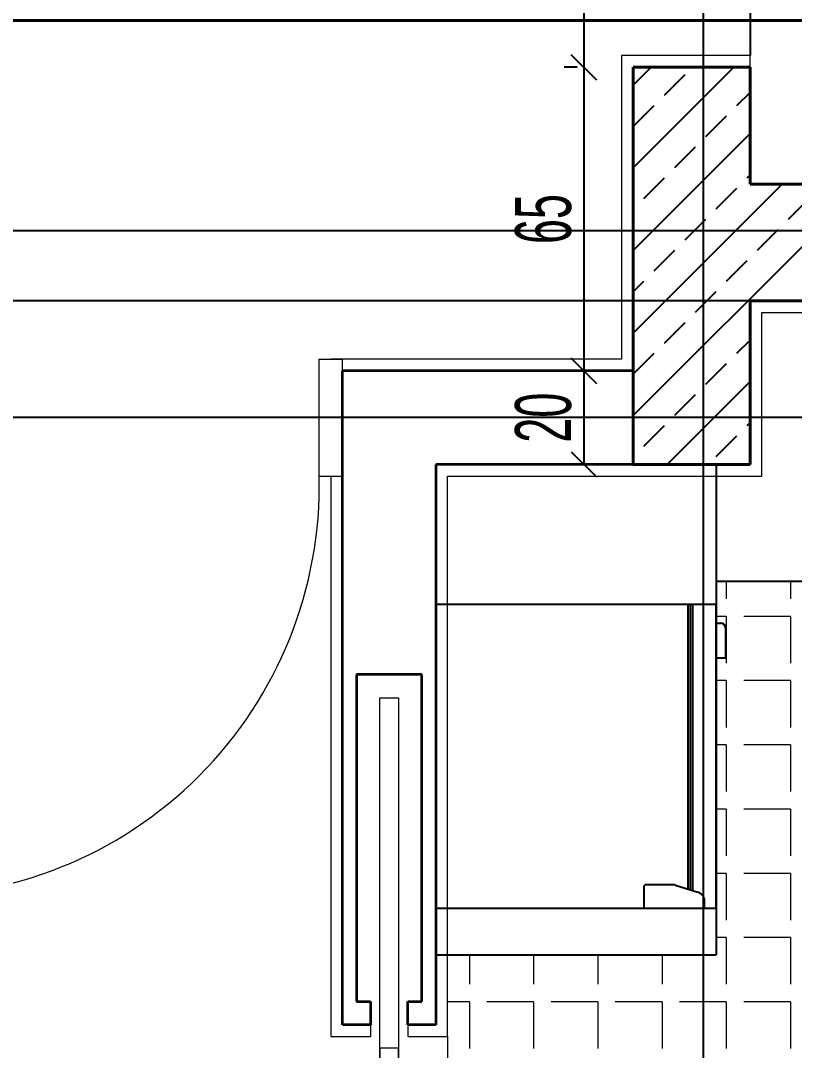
# Model space of a CAD drawing. Header units: inches. Extents: x -7543 to -822, y 102837 to 190349.
# Drawn here: x -829.86956 to -829.83642, y 102836.93034 to 102836.97443 of the extents above; entities that cross this region are included whole.
import ezdxf

# ---------------------------------------------------------------- set-up
doc = ezdxf.new("R2010")
doc.units = ezdxf.units.IN
doc.header["$MEASUREMENT"] = 0
doc.linetypes.add('DASHDOTX2', pattern=[2, 1, -0.5, 0, -0.5])
doc.linetypes.add('DASHED', pattern=[19.049999999999997, 12.7, -6.35])
doc.layers.get('0').update_dxf_attribs({"lineweight": 25})
for name, color, linetype, lineweight in [('AKS', 1, 'Continuous', 25), ('ICOL', 55, 'Continuous', 25), ('İZ DÜŞÜM', 253, 'Continuous', 20), ('KESİT', 7, 'Continuous', 40), ('KOLON', 2, 'Continuous', 40), ('SIVA', 150, 'Continuous', 15), ('TARAMA', 8, 'Continuous', 25)]:
    doc.layers.add(name, color=color, linetype=linetype, lineweight=lineweight)
for name, color, linetype, lineweight, true_color in [('ASANSÖR', 7, 'Continuous', 25, 0xf6e21c), ('DUVAR', 7, 'Continuous', 35, 0xfc4642), ('KAPI', 7, 'Continuous', 18, 0xffb360), ('TEFRİŞ', 7, 'Continuous', 25, 0x78462c)]:
    doc.layers.add(name, color=color, linetype=linetype, lineweight=lineweight, true_color=true_color)
doc.styles.add('OLCU', font='tromand.shx', dxfattribs={"width": 0.6, "height": 12})

# ---------------------------------------------------------------- blocks, each defined once
blk = doc.blocks.new('_Oblique')
at = {"color": 0, "linetype": 'ByBlock', "lineweight": -2}
blk.add_line((-0.5, -0.5), (0.5, 0.5), dxfattribs=at)

msp = doc.modelspace()

# ---------------------------------------------------------------- linework, layer by layer
at = {"layer": 'AKS', "linetype": 'DASHDOTX2', "ltscale": 10}
for p, q in [((-829.8403199212353, 102837.241780972), (-829.8403199212353, 102836.7293249838)), ((-829.7205326753192, 102836.9654307916), (-830.0911364701894, 102836.9654307916)), ((-829.7205326753192, 102836.9624307916), (-830.0911364701894, 102836.9624307916)), ((-829.7205326753192, 102836.9574307916), (-830.0911364701894, 102836.9574307916))]:
    msp.add_line(p, q, dxfattribs=at)
at = {"layer": 'ASANSÖR'}
msp.add_line((-829.8383199212353, 102836.9979307916), (-829.8383199212353, 102836.9729307916), dxfattribs=at)
at = {"layer": 'DUVAR'}
for p, q in [((-829.8433199212352, 102836.9594307916), (-829.8557696687034, 102836.9594307916)), ((-829.8557696687035, 102836.9314307916), (-829.8557696687034, 102836.9594307916)), ((-829.8433199212352, 102836.9554307916), (-829.8517696687034, 102836.9554307916)), ((-829.8517696687034, 102836.9554307916), (-829.8517696687035, 102836.9314307916)), ((-829.8523696687034, 102836.9464307916), (-829.8551696687035, 102836.9464307916)), ((-829.8551696687035, 102836.9464307916), (-829.8551696687035, 102836.9324307916)), ((-829.8523696687035, 102836.9324307916), (-829.8523696687034, 102836.9464307916)), ((-829.8551696687035, 102836.9324307916), (-829.8545696687036, 102836.9324307916)), ((-829.8545696687036, 102836.9324307916), (-829.8545696687036, 102836.9314307916)), ((-829.8529696687035, 102836.9314307916), (-829.8529696687035, 102836.9324307916)), ((-829.8529696687035, 102836.9324307916), (-829.8523696687035, 102836.9324307916)), ((-829.8545696687036, 102836.9314307916), (-829.8557696687035, 102836.9314307916)), ((-829.8517696687035, 102836.9314307916), (-829.8529696687035, 102836.9314307916))]:
    msp.add_line(p, q, dxfattribs=at)
at = {"layer": 'ICOL'}
for p, q in [((-829.8454391803381, 102836.9984307916), (-829.8454391803381, 102836.9724307916)), ((-829.8454391803381, 102836.9724307916), (-829.8454391803381, 102836.9594307916)), ((-829.8454391803381, 102836.9594307916), (-829.8454391803381, 102836.9554307916))]:
    msp.add_line(p, q, dxfattribs=at)
at = {"layer": 'ICOL', "color": 53}
for p, q in [((-829.8457199212353, 102836.9724307916), (-829.846279180338, 102836.9724307916)), ((-829.8457199212353, 102836.9724307916), (-829.846279180338, 102836.9724307916)), ((-829.8471919361065, 102836.9594307916), (-829.846279180338, 102836.9594307916)), ((-829.8471919361065, 102836.9594307916), (-829.846279180338, 102836.9594307916)), ((-829.8470109975361, 102836.9554307916), (-829.846279180338, 102836.9554307916))]:
    msp.add_line(p, q, dxfattribs=at)
at = {"layer": 'İZ DÜŞÜM'}
for p, q in [((-829.8393379309974, 102836.9504307916), (-829.8393379309974, 102836.9496687661)), ((-829.8365879309974, 102836.9504307916), (-829.8365879309974, 102836.9496687661)), ((-829.8393379309974, 102836.9489187661), (-829.8397696687034, 102836.9489187661)), ((-829.8393379309974, 102836.9489187661), (-829.8393379309974, 102836.9469187661)), ((-829.8365879309974, 102836.9489187661), (-829.8385879309974, 102836.9489187661)), ((-829.8365879309974, 102836.9489187661), (-829.8365879309974, 102836.9469187661)), ((-829.8393379309974, 102836.9461687661), (-829.8397696687034, 102836.9461687661)), ((-829.8393379309974, 102836.9461687661), (-829.8393379309974, 102836.9441687661)), ((-829.8365879309974, 102836.9461687661), (-829.8385879309974, 102836.9461687661)), ((-829.8365879309974, 102836.9461687661), (-829.8365879309974, 102836.9441687661)), ((-829.8393379309974, 102836.9434187661), (-829.8397696687034, 102836.9434187661)), ((-829.8393379309974, 102836.9434187661), (-829.8393379309974, 102836.9414187661)), ((-829.8365879309974, 102836.9434187661), (-829.8385879309974, 102836.9434187661)), ((-829.8365879309974, 102836.9434187661), (-829.8365879309974, 102836.9414187661)), ((-829.8393379309974, 102836.9406687661), (-829.8397696687034, 102836.9406687661)), ((-829.8393379309974, 102836.9406687661), (-829.8393379309974, 102836.9386687661)), ((-829.8365879309974, 102836.9406687661), (-829.8385879309974, 102836.9406687661)), ((-829.8365879309974, 102836.9406687661), (-829.8365879309974, 102836.9386687661)), ((-829.8393379309974, 102836.9379187661), (-829.8397696687034, 102836.9379187661)), ((-829.8393379309974, 102836.9379187661), (-829.8393379309974, 102836.9359187661)), ((-829.8365879309974, 102836.9379187661), (-829.8385879309974, 102836.9379187661)), ((-829.8365879309974, 102836.9379187661), (-829.8365879309974, 102836.9359187661)), ((-829.8393379309974, 102836.9351687661), (-829.8397696687034, 102836.9351687661)), ((-829.8393379309974, 102836.9351687661), (-829.8393379309974, 102836.9331687661)), ((-829.8365879309974, 102836.9351687661), (-829.8385879309974, 102836.9351687661)), ((-829.8365879309974, 102836.9351687661), (-829.8365879309974, 102836.9331687661)), ((-829.8503379309974, 102836.9344307916), (-829.8503379309974, 102836.9331687661)), ((-829.8475879309974, 102836.9344307916), (-829.8475879309974, 102836.9331687661)), ((-829.8448379309974, 102836.9344307916), (-829.8448379309974, 102836.9331687661)), ((-829.8420879309974, 102836.9344307916), (-829.8420879309974, 102836.9331687661)), ((-829.8503379309974, 102836.9324187661), (-829.8512696687035, 102836.9324187661)), ((-829.8503379309974, 102836.9324187661), (-829.8503379309974, 102836.9304187661)), ((-829.8475879309974, 102836.9324187661), (-829.8495879309974, 102836.9324187661)), ((-829.8475879309974, 102836.9324187661), (-829.8475879309974, 102836.9304187661)), ((-829.8448379309974, 102836.9324187661), (-829.8468379309974, 102836.9324187661)), ((-829.8448379309974, 102836.9324187661), (-829.8448379309974, 102836.9304187661)), ((-829.8420879309974, 102836.9324187661), (-829.8440879309974, 102836.9324187661)), ((-829.8420879309974, 102836.9324187661), (-829.8420879309974, 102836.9304187661)), ((-829.8393379309974, 102836.9324187661), (-829.8413379309974, 102836.9324187661)), ((-829.8393379309974, 102836.9324187661), (-829.8393379309974, 102836.9304187661)), ((-829.8365879309974, 102836.9324187661), (-829.8385879309974, 102836.9324187661)), ((-829.8365879309974, 102836.9324187661), (-829.8365879309974, 102836.9304187661)), ((-829.8512696687035, 102836.9309307916), (-829.8512696687035, 102836.9149307916))]:
    msp.add_line(p, q, dxfattribs=at)
at = {"layer": 'KAPI'}
for p, q in [((-829.8567696687034, 102836.9549307916), (-829.8567696687035, 102836.9599307916)), ((-829.8567696687035, 102836.9599307916), (-829.8557696687035, 102836.9599307916)), ((-829.8557696687034, 102836.9549307916), (-829.8557696687034, 102836.9599307916)), ((-829.8567696687034, 102836.9549307916), (-829.8557696687034, 102836.9549307916)), ((-829.8541696687034, 102836.9454307916), (-829.8533696687035, 102836.9454307916)), ((-829.8541696687034, 102836.9277507916), (-829.8541696687034, 102836.9454307916)), ((-829.8533696687035, 102836.9454307916), (-829.8533696687035, 102836.9277507916)), ((-829.8533696687035, 102836.9304307916), (-829.8541696687034, 102836.9304307916)), ((-829.8541696687034, 102836.9304307916), (-829.8541696687034, 102836.9284307916)), ((-829.8533696687035, 102836.9284307916), (-829.8533696687035, 102836.9304307916))]:
    msp.add_line(p, q, dxfattribs=at)
msp.add_arc((-829.8743696687034, 102836.9545307916), 0.01760454486773231, 268.6980473282914, 1.301952600368629, dxfattribs=at)
at = {"layer": 'KESİT', "linetype": 'DASHED'}
msp.add_line((-829.7228021117523, 102836.9744292097), (-829.9702875037489, 102836.9744292097), dxfattribs=at)
at = {"layer": 'KOLON'}
for p, q in [((-829.8383199212352, 102836.9724307916), (-829.8433199212352, 102836.9724307916)), ((-829.8433199212352, 102836.9724307916), (-829.8433199212352, 102836.9664307916)), ((-829.8383199212352, 102836.9674307916), (-829.8383199212352, 102836.9724307916)), ((-829.8013199212353, 102836.9674307916), (-829.8383199212352, 102836.9674307916)), ((-829.8433199212352, 102836.9664307916), (-829.8433199212352, 102836.9624307916)), ((-829.8433199212352, 102836.9624307916), (-829.8433199212352, 102836.9554307916)), ((-829.8383199212353, 102836.9554307916), (-829.8383199212353, 102836.9624307916)), ((-829.8383199212353, 102836.9624307916), (-829.8013199212353, 102836.9624307916)), ((-829.8433199212352, 102836.9554307916), (-829.8383199212353, 102836.9554307916))]:
    msp.add_line(p, q, dxfattribs=at)
at = {"layer": 'SIVA'}
for p, q in [((-829.8383199212352, 102836.9729307916), (-829.8438199212353, 102836.9729307916)), ((-829.8438199212353, 102836.9729307916), (-829.8438199212353, 102836.9664307916)), ((-829.8383199212352, 102836.9724307916), (-829.8383199212352, 102836.9729307916)), ((-829.8438199212353, 102836.9664307916), (-829.8438199212353, 102836.9624307916)), ((-829.8438199212353, 102836.9624307916), (-829.8438199212353, 102836.9599307916)), ((-829.8378199212352, 102836.9549307916), (-829.8378199212352, 102836.9619307916)), ((-829.8378199212352, 102836.9619307916), (-829.8008199212353, 102836.9619307916)), ((-829.8438199212353, 102836.9599307916), (-829.8562696687034, 102836.9599307916)), ((-829.8562696687034, 102836.9549307916), (-829.8562696687035, 102836.9309307916)), ((-829.8512696687035, 102836.9309307916), (-829.8512696687034, 102836.9549307916)), ((-829.8512696687034, 102836.9549307916), (-829.8428199212353, 102836.9549307916)), ((-829.8438199212353, 102836.9549307916), (-829.8378199212352, 102836.9549307916)), ((-829.8545696687036, 102836.9314307916), (-829.8545696687036, 102836.9309307916)), ((-829.8529696687035, 102836.9314307916), (-829.8529696687035, 102836.9309307916)), ((-829.8562696687035, 102836.9309307916), (-829.8545696687036, 102836.9309307916)), ((-829.8529696687035, 102836.9309307916), (-829.8512696687035, 102836.9309307916))]:
    msp.add_line(p, q, dxfattribs=at)
at = {"layer": 'TARAMA'}
for p, q in [((-829.8390141931992, 102836.9724307916), (-829.8433199212352, 102836.9681250635)), ((-829.8425497271052, 102836.9724307916), (-829.8433199212352, 102836.9716605975)), ((-829.8411106070797, 102836.9721021447), (-829.8419944905562, 102836.9712182612)), ((-829.8383199212352, 102836.9713572966), (-829.8389008983885, 102836.9707763194)), ((-829.8424364322944, 102836.9707763194), (-829.8433199212352, 102836.9698928305)), ((-829.8393428401267, 102836.9703343777), (-829.8402267236032, 102836.9694504942)), ((-829.8383199212352, 102836.9695895296), (-829.8433199212352, 102836.9645895296)), ((-829.8406686653415, 102836.9690085525), (-829.841552548818, 102836.968124669)), ((-829.8419944905562, 102836.9676827273), (-829.8428783740327, 102836.9667988438)), ((-829.8383199212352, 102836.9678217627), (-829.8384589566502, 102836.9676827273)), ((-829.8334075914814, 102836.9674307916), (-829.8433199212352, 102836.9575184618)), ((-829.8369431253874, 102836.9674307916), (-829.8433199212352, 102836.9610539957)), ((-829.8389008983885, 102836.9672407855), (-829.839784781865, 102836.9663569021)), ((-829.8358073062208, 102836.9667988438), (-829.8366911896973, 102836.9659149603)), ((-829.8402267236032, 102836.9659149603), (-829.8411106070797, 102836.9650310768)), ((-829.8371331314355, 102836.9654730186), (-829.838017014912, 102836.9645891351)), ((-829.841552548818, 102836.9645891351), (-829.8424364322943, 102836.9637052516)), ((-829.8384589566502, 102836.9641471934), (-829.8393428401267, 102836.9632633099)), ((-829.8428783740326, 102836.9632633099), (-829.8433199212352, 102836.9628217627)), ((-829.839784781865, 102836.9628213682), (-829.8406686653415, 102836.9619374847)), ((-829.8411106070797, 102836.9614955429), (-829.8419944905562, 102836.9606116595)), ((-829.8383199212353, 102836.9607506949), (-829.8389008983885, 102836.9601697177)), ((-829.8424364322944, 102836.9601697177), (-829.8433199212352, 102836.9592862288)), ((-829.8393428401267, 102836.959727776), (-829.8402267236032, 102836.9588438925)), ((-829.8383199212353, 102836.9589829279), (-829.8418720575752, 102836.9554307916)), ((-829.8406686653415, 102836.9584019508), (-829.841552548818, 102836.9575180673)), ((-829.8419944905562, 102836.9570761256), (-829.8428783740327, 102836.9561922421)), ((-829.8383199212353, 102836.957215161), (-829.8384589566502, 102836.9570761256)), ((-829.8389008983885, 102836.9566341838), (-829.839784781865, 102836.9557503003)), ((-829.8383199212353, 102836.955447394), (-829.8383365236693, 102836.9554307916))]:
    msp.add_line(p, q, dxfattribs=at)
at = {"layer": 'TEFRİŞ'}
for p, q in [((-829.8397696687034, 102836.9554307916), (-829.8397696687034, 102836.9344307916)), ((-829.8397696687034, 102836.9554307916), (-829.8397696687034, 102836.9344307916)), ((-829.8397696687034, 102836.9504307916), (-829.7753199212352, 102836.9504307916)), ((-829.8517696687034, 102836.9494307916), (-829.8517696687034, 102836.9364307916)), ((-829.8397696687034, 102836.9494307916), (-829.8517696687034, 102836.9494307916)), ((-829.8517696687034, 102836.9494307916), (-829.8517696687034, 102836.9364307916)), ((-829.8397696687034, 102836.9494307916), (-829.8517696687034, 102836.9494307916)), ((-829.8409696687033, 102836.9372461716), (-829.8409696687033, 102836.9494307916)), ((-829.8409696687033, 102836.9372461716), (-829.8409696687033, 102836.9494307916)), ((-829.8408696687034, 102836.9372154116), (-829.8408696687034, 102836.9494307916)), ((-829.8408696687034, 102836.9372154116), (-829.8408696687034, 102836.9494307916)), ((-829.8407696687034, 102836.9371846316), (-829.8407696687034, 102836.9494307916)), ((-829.8407696687034, 102836.9371846316), (-829.8407696687034, 102836.9494307916)), ((-829.8397696687034, 102836.9364307916), (-829.8397696687034, 102836.9494307916)), ((-829.8397696687034, 102836.9364307916), (-829.8397696687034, 102836.9494307916)), ((-829.8397696687034, 102836.9486307916), (-829.8395696687035, 102836.9486307916)), ((-829.8397696687034, 102836.9486307916), (-829.8395696687035, 102836.9486307916)), ((-829.8393696687034, 102836.9484307916), (-829.8393696687034, 102836.9471307916)), ((-829.8393696687034, 102836.9484307916), (-829.8393696687034, 102836.9471307916)), ((-829.8393696687034, 102836.9471307916), (-829.8397696687034, 102836.9471307916)), ((-829.8393696687034, 102836.9471307916), (-829.8397696687034, 102836.9471307916)), ((-829.8428696687034, 102836.9373307916), (-829.8428696687034, 102836.9364307916)), ((-829.8428696687034, 102836.9373307916), (-829.8428696687034, 102836.9364307916)), ((-829.8416298087034, 102836.9374307916), (-829.8427696687033, 102836.9374307916)), ((-829.8416298087034, 102836.9374307916), (-829.8427696687033, 102836.9374307916)), ((-829.8415121887034, 102836.9374131116), (-829.8405520287034, 102836.9371176716)), ((-829.8415121887034, 102836.9374131116), (-829.8405520287034, 102836.9371176716)), ((-829.8402696687034, 102836.9364307916), (-829.8402696687034, 102836.9367353716)), ((-829.8402696687034, 102836.9364307916), (-829.8402696687034, 102836.9367353716)), ((-829.8517696687034, 102836.9364307916), (-829.8397696687034, 102836.9364307916)), ((-829.8517696687034, 102836.9364307916), (-829.8397696687034, 102836.9364307916)), ((-829.8428696687034, 102836.9364307916), (-829.8402696687034, 102836.9364307916)), ((-829.8428696687034, 102836.9364307916), (-829.8402696687034, 102836.9364307916)), ((-829.8517696687034, 102836.9344307916), (-829.8397696687034, 102836.9344307916)), ((-829.8517696687034, 102836.9344307916), (-829.8397696687034, 102836.9344307916))]:
    msp.add_line(p, q, dxfattribs=at)
for centre, radius, start, end in [((-829.8395696687035, 102836.9484307916), 0.0002, 0, 90), ((-829.8395696687035, 102836.9484307916), 0.0002, 0, 90), ((-829.8395696687035, 102836.9473307916), 0.0002, 0, 0), ((-829.8395696687035, 102836.9473307916), 0.0002, 0, 0), ((-829.8427696687033, 102836.9373307916), 0.0001, 90, 180), ((-829.8427696687033, 102836.9373307916), 0.0001, 90, 180), ((-829.8416298087034, 102836.9370307916), 0.0004, 72.89727103861485, 90), ((-829.8416298087034, 102836.9370307916), 0.0004, 72.89727103861485, 90), ((-829.8406696687034, 102836.9367353716), 0.0004, 0, 72.89727103861485), ((-829.8406696687034, 102836.9367353716), 0.0004, 0, 72.89727103861485)]:
    msp.add_arc(centre, radius, start, end, dxfattribs=at)

# ---------------------------------------------------------------- block references
at = {"layer": 'ICOL', "xscale": 0.001080000001820736, "yscale": 0.001080000001820736, "zscale": 0.001080000001820736}
for p, rotation in [((-829.8454391803381, 102836.9724307916), 90), ((-829.8454391803381, 102836.9724307916), 270), ((-829.8454391803381, 102836.9594307916), 90), ((-829.8454391803381, 102836.9594307916), 270), ((-829.8454391803381, 102836.9554307916), 270)]:
    msp.add_blockref('_Oblique', p, dxfattribs=dict(at, rotation=rotation))

# ---------------------------------------------------------------- texts
at = {"layer": 'ICOL', "char_height": 0.0024, "attachment_point": 5, "rotation": 90, "style": 'OLCU'}
for s, insert in [('\\A1;65', (-829.847167180338, 102836.9659307916)), ('\\A1;20', (-829.847167180338, 102836.9574307916))]:
    msp.add_mtext(s, dxfattribs=dict(at, insert=insert))

doc.saveas('drawing.dxf')
